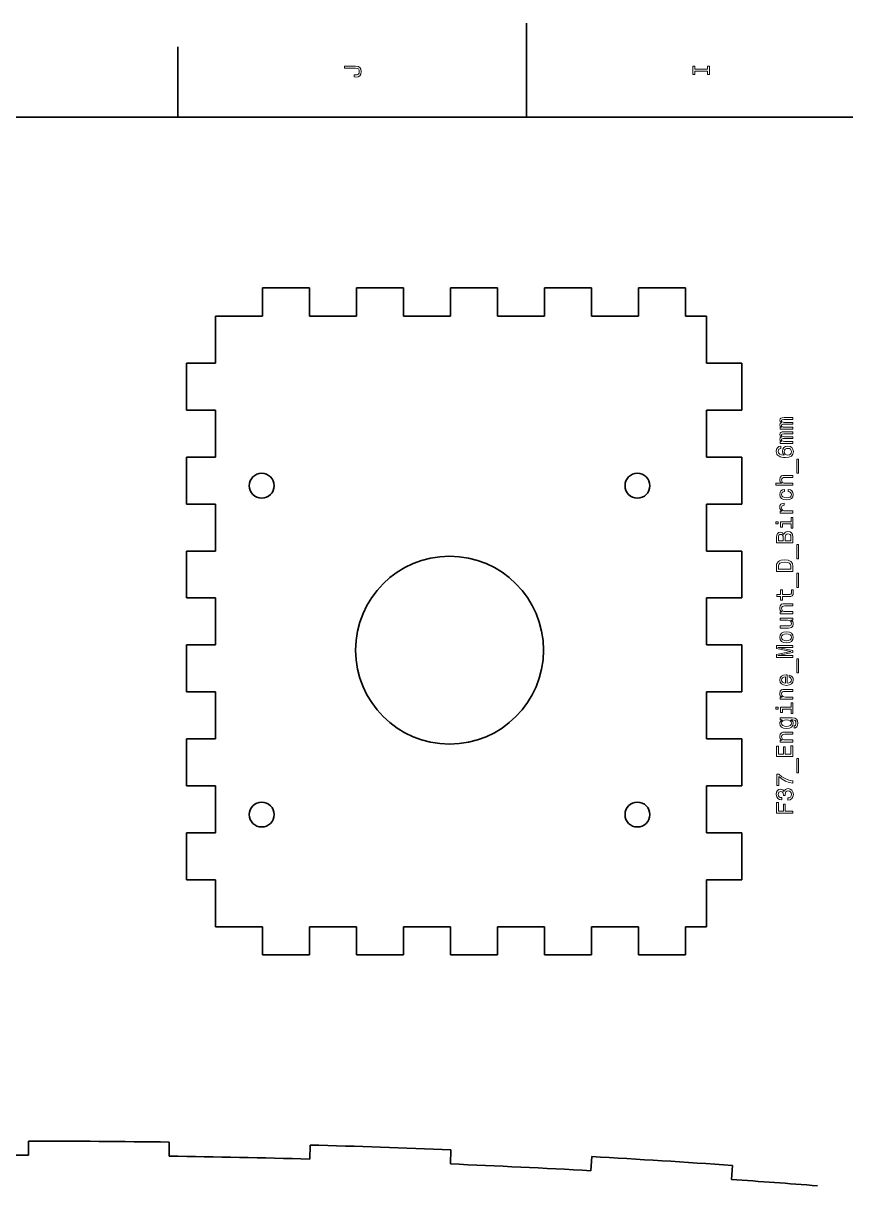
# Model space of a CAD drawing. Extents: x 0 to 1400, y 0 to 600.
# Drawn here: x 592.9 to 768, y 352.5 to 600 of the extents above; entities that cross this region are included whole.
import ezdxf

# ---------------------------------------------------------------- set-up
doc = ezdxf.new("R2010")
doc.units = 0

msp = doc.modelspace()

# ---------------------------------------------------------------- linework, layer by layer
at = {"color": 7, "lineweight": 35}
for p, q in [((700, 580), (700, 600)), ((625.799988, 580), (625.799988, 595)), ((1380, 580), (20, 580)), ((653.827087, 543.649963), (643.827087, 543.649963)), ((643.827087, 543.649963), (643.827087, 537.649963)), ((653.827087, 537.649963), (653.827087, 543.649963)), ((673.827087, 543.649963), (663.827087, 543.649963)), ((663.827087, 543.649963), (663.827087, 537.649963)), ((673.827087, 537.649963), (673.827087, 543.649963)), ((693.827087, 543.649963), (683.827087, 543.649963)), ((683.827087, 543.649963), (683.827087, 537.649963)), ((693.827087, 537.649963), (693.827087, 543.649963)), ((713.827087, 543.649963), (703.827087, 543.649963)), ((703.827087, 543.649963), (703.827087, 537.649963)), ((713.827087, 537.649963), (713.827087, 543.649963)), ((733.827087, 543.649963), (723.827087, 543.649963)), ((723.827087, 543.649963), (723.827087, 537.649963)), ((733.827087, 537.649963), (733.827087, 543.649963)), ((643.827087, 537.649963), (633.827087, 537.649963)), ((633.827087, 527.649963), (633.827087, 537.649963)), ((663.827087, 537.649963), (653.827087, 537.649963)), ((683.827087, 537.649963), (673.827087, 537.649963)), ((703.827087, 537.649963), (693.827087, 537.649963)), ((723.827087, 537.649963), (713.827087, 537.649963)), ((738.327087, 537.649963), (733.827087, 537.649963)), ((738.327087, 527.649963), (738.327087, 537.649963)), ((627.627075, 527.649963), (633.827087, 527.649963)), ((627.627075, 517.649963), (627.627075, 527.649963)), ((745.827087, 527.649963), (738.327087, 527.649963)), ((745.827087, 517.649963), (745.827087, 527.649963)), ((633.827087, 517.649963), (627.627075, 517.649963)), ((633.827087, 507.649963), (633.827087, 517.649963)), ((738.327087, 507.649963), (738.327087, 517.649963)), ((738.327087, 517.649963), (745.827087, 517.649963)), ((627.627075, 507.649963), (633.827087, 507.649963)), ((627.627075, 497.649963), (627.627075, 507.649963)), ((745.827087, 507.649963), (738.327087, 507.649963)), ((745.827087, 497.649963), (745.827087, 507.649963)), ((633.827087, 497.649963), (627.627075, 497.649963)), ((633.827087, 487.649963), (633.827087, 497.649963)), ((738.327087, 487.649963), (738.327087, 497.649963)), ((738.327087, 497.649963), (745.827087, 497.649963)), ((627.627075, 487.649963), (633.827087, 487.649963)), ((627.627075, 477.649963), (627.627075, 487.649963)), ((745.827087, 487.649963), (738.327087, 487.649963)), ((745.827087, 477.649963), (745.827087, 487.649963)), ((633.827087, 477.649963), (627.627075, 477.649963)), ((633.827087, 467.649963), (633.827087, 477.649963)), ((738.327087, 467.649963), (738.327087, 477.649963)), ((745.827087, 477.649963), (738.327087, 477.649963)), ((633.827087, 467.649963), (627.627075, 467.649963)), ((627.627075, 467.649963), (627.627075, 457.649963)), ((738.327087, 467.649963), (745.827087, 467.649963)), ((745.827087, 467.649963), (745.827087, 457.649963)), ((627.627075, 457.649963), (633.827087, 457.649963)), ((633.827087, 457.649963), (633.827087, 447.649963)), ((738.327087, 457.649963), (738.327087, 447.649963)), ((745.827087, 457.649963), (738.327087, 457.649963)), ((633.827087, 447.649963), (627.627075, 447.649963)), ((627.627075, 447.649963), (627.627075, 437.649963)), ((738.327087, 447.649963), (745.827087, 447.649963)), ((745.827087, 447.649963), (745.827087, 437.649963)), ((627.627075, 437.649963), (633.827087, 437.649963)), ((633.827087, 437.649963), (633.827087, 427.649963)), ((738.327087, 437.649963), (738.327087, 427.649963)), ((745.827087, 437.649963), (738.327087, 437.649963)), ((633.827087, 427.649963), (627.627075, 427.649963)), ((627.627075, 427.649963), (627.627075, 417.649963)), ((738.327087, 427.649963), (745.827087, 427.649963)), ((745.827087, 427.649963), (745.827087, 417.649963)), ((627.627075, 417.649963), (633.827087, 417.649963)), ((633.827087, 417.649963), (633.827087, 407.649963)), ((738.327087, 417.649963), (738.327087, 407.649963)), ((745.827087, 417.649963), (738.327087, 417.649963)), ((643.827087, 407.649963), (633.827087, 407.649963)), ((643.827087, 401.649963), (643.827087, 407.649963)), ((653.827087, 407.649963), (653.827087, 401.649963)), ((663.827087, 407.649963), (653.827087, 407.649963)), ((663.827087, 401.649963), (663.827087, 407.649963)), ((673.827087, 407.649963), (673.827087, 401.649963)), ((683.827087, 407.649963), (673.827087, 407.649963)), ((683.827087, 401.649963), (683.827087, 407.649963)), ((693.827087, 407.649963), (693.827087, 401.649963)), ((703.827087, 407.649963), (693.827087, 407.649963)), ((703.827087, 401.649963), (703.827087, 407.649963)), ((713.827087, 407.649963), (713.827087, 401.649963)), ((723.827087, 407.649963), (713.827087, 407.649963)), ((723.827087, 401.649963), (723.827087, 407.649963)), ((733.827087, 407.649963), (733.827087, 401.649963)), ((738.327087, 407.649963), (733.827087, 407.649963)), ((653.827087, 401.649963), (643.827087, 401.649963)), ((673.827087, 401.649963), (663.827087, 401.649963)), ((693.827087, 401.649963), (683.827087, 401.649963)), ((713.827087, 401.649963), (703.827087, 401.649963)), ((733.827087, 401.649963), (723.827087, 401.649963)), ((593.951111, 359.027924), (593.951111, 362.027924)), ((623.950378, 361.821228), (623.909058, 358.821533)), ((563.951111, 359.027924), (593.951111, 359.027924)), ((653.94397, 361.201263), (653.861328, 358.202393)), ((683.926208, 360.168091), (683.802246, 357.170654)), ((713.891296, 358.721924), (713.726074, 355.72644)), ((743.833679, 356.863007), (743.627136, 353.870117))]:
    msp.add_line(p, q, dxfattribs=at)
at = {"color": 7, "lineweight": 13}
for points in [[(663.573303, 590.403442), (663.946472, 590.368164), (664.203674, 590.262268), (664.360046, 590.04541), (664.405396, 589.712524), (664.360046, 589.384705), (664.213745, 589.167847), (663.956543, 589.041809), (663.583374, 589.00647), (663.331177, 589.016602), (663.331177, 588.562683), (663.588379, 588.552612), (664.148193, 588.613098), (664.536499, 588.819885), (664.753418, 589.177979), (664.829041, 589.70752), (664.753418, 590.231995), (664.536499, 590.590088), (664.153259, 590.796814), (663.593445, 590.862427), (661.233215, 590.862427), (661.233215, 590.403442)], [(738.509521, 589.768005), (738.509521, 589.122498), (738.933167, 589.122498), (738.933167, 590.877502), (738.509521, 590.877502), (738.509521, 590.231995), (735.856812, 590.231995), (735.856812, 590.877502), (735.433167, 590.877502), (735.433167, 589.122498), (735.856812, 589.122498), (735.856812, 589.768005)], [(756.717346, 513.601196), (756.717346, 514.009644), (754.906799, 514.009644), (754.634521, 514.034912), (754.437805, 514.110535), (754.321838, 514.226562), (754.276428, 514.377808), (754.316772, 514.49884), (754.417664, 514.57959), (754.589111, 514.619873), (754.81604, 514.63501), (756.717346, 514.63501), (756.717346, 515.018311), (754.906799, 515.018311), (754.639526, 515.043518), (754.442871, 515.119202), (754.321838, 515.240234), (754.276428, 515.391541), (754.316772, 515.512573), (754.417664, 515.593262), (754.81604, 515.643677), (756.717346, 515.643677), (756.717346, 516.052185), (754.846313, 516.052185), (754.458008, 516.026978), (754.1604, 515.946289), (753.978882, 515.784912), (753.91333, 515.522644), (754.01416, 515.215027), (754.306702, 514.977966), (754.019226, 514.791382), (753.91333, 514.478699), (754.01416, 514.191223), (754.29657, 513.994568), (754.009155, 513.994568), (754.009155, 513.601196)], [(756.717346, 510.565155), (756.717346, 510.973633), (754.906799, 510.973633), (754.634521, 510.998871), (754.437805, 511.074524), (754.321838, 511.190491), (754.276428, 511.341797), (754.316772, 511.46283), (754.417664, 511.543518), (754.589111, 511.583862), (754.81604, 511.598999), (756.717346, 511.598999), (756.717346, 511.9823), (754.906799, 511.9823), (754.639526, 512.007507), (754.442871, 512.08313), (754.321838, 512.204224), (754.276428, 512.355469), (754.316772, 512.476501), (754.417664, 512.557251), (754.81604, 512.607666), (756.717346, 512.607666), (756.717346, 513.016174), (754.846313, 513.016174), (754.458008, 512.990967), (754.1604, 512.910278), (753.978882, 512.74884), (753.91333, 512.486633), (754.01416, 512.178955), (754.306702, 511.941956), (754.019226, 511.755341), (753.91333, 511.442657), (754.01416, 511.155212), (754.29657, 510.958527), (754.009155, 510.958527), (754.009155, 510.565155)], [(754.1604, 509.959961), (753.751953, 509.864136), (753.449341, 509.642212), (753.25769, 509.299286), (753.192139, 508.855469), (753.227417, 508.557922), (753.323242, 508.30072), (753.479614, 508.073792), (753.701477, 507.882141), (753.978882, 507.730835), (754.316772, 507.619904), (754.71521, 507.549286), (755.164062, 507.529114), (755.880188, 507.609802), (756.399597, 507.856934), (756.71228, 508.255341), (756.818237, 508.800018), (756.727417, 509.289215), (756.490417, 509.662415), (756.117188, 509.90448), (755.643127, 509.990204), (755.164062, 509.90448), (754.795898, 509.672485), (754.563904, 509.314423), (754.483215, 508.870605), (754.584045, 508.39151), (754.871521, 508.033447), (754.316772, 508.1091), (753.918335, 508.270477), (753.681335, 508.517578), (753.600647, 508.860535), (753.640991, 509.112701), (753.746887, 509.304321), (753.923401, 509.43042), (754.1604, 509.495972)], [(755.648193, 509.501038), (755.965881, 509.445557), (756.208008, 509.304321), (756.369385, 509.077393), (756.4198, 508.794983), (756.369385, 508.497437), (756.213013, 508.270477), (755.970947, 508.124207), (755.653198, 508.078827), (755.340515, 508.129272), (755.103516, 508.270477), (754.952209, 508.502472), (754.896729, 508.815125), (754.952209, 509.087463), (755.09845, 509.304321), (755.33551, 509.445557)], [(757.554504, 504.195557), (757.907532, 504.195557), (757.907532, 507.231567), (757.554504, 507.231567)], [(756.717346, 501.633575), (756.717346, 502.077393), (755.153931, 502.077393), (754.795898, 502.122772), (754.53363, 502.269043), (754.372253, 502.495972), (754.311707, 502.798553), (754.362183, 503.040649), (754.498352, 503.191925), (754.725281, 503.267578), (755.027893, 503.292786), (756.717346, 503.292786), (756.717346, 503.736603), (754.937073, 503.736603), (754.579041, 503.716431), (754.281494, 503.625671), (754.009155, 503.328094), (753.91333, 502.864136), (753.948608, 502.611969), (754.044434, 502.395111), (754.19574, 502.213562), (754.402527, 502.077393), (753.096313, 502.077393), (753.096313, 501.633575)], [(754.906799, 500.322327), (754.906799, 500.761108), (754.503357, 500.670319), (754.185669, 500.453461), (753.988953, 500.11557), (753.91333, 499.676819), (754.01416, 499.192657), (754.29657, 498.824493), (754.755554, 498.592499), (755.370789, 498.51181), (755.981018, 498.587463), (756.434937, 498.814423), (756.717346, 499.172485), (756.813171, 499.661682), (756.737549, 500.095398), (756.525696, 500.433289), (756.192871, 500.665283), (755.749023, 500.766144), (755.749023, 500.342499), (756.031494, 500.266846), (756.243286, 500.125641), (756.37439, 499.92392), (756.414734, 499.676819), (756.349182, 499.369171), (756.147461, 499.147278), (755.819641, 499.011108), (755.355652, 498.965698), (754.901794, 499.011108), (754.573975, 499.152313), (754.372253, 499.379242), (754.301636, 499.676819), (754.347046, 499.939056), (754.463013, 500.135742), (754.654663, 500.266846)], [(756.717346, 495.727966), (756.717346, 496.171753), (755.169067, 496.171753), (754.795898, 496.217163), (754.528564, 496.353333), (754.367188, 496.575226), (754.311707, 496.872772), (754.347046, 497.094666), (754.447876, 497.261108), (754.619385, 497.361969), (754.851379, 497.397278), (754.851379, 497.84613), (754.442871, 497.785583), (754.15033, 497.619171), (753.973816, 497.341797), (753.91333, 496.963562), (753.953674, 496.70636), (754.054504, 496.484436), (754.226013, 496.28775), (754.458008, 496.131409), (754.009155, 496.131409), (754.009155, 495.727966)], [(753.096313, 493.897278), (753.096313, 493.428253), (753.600647, 493.428253), (753.600647, 493.897278)], [(756.344177, 493.882141), (754.099915, 493.882141), (754.099915, 492.742371), (754.478149, 492.742371), (754.478149, 493.438324), (756.344177, 493.438324), (756.344177, 492.530548), (756.717346, 492.530548), (756.717346, 494.799988), (756.344177, 494.799988)], [(754.826111, 491.163849), (754.53363, 491.516876), (754.336914, 491.607635), (754.094849, 491.637909), (753.716614, 491.572327), (753.444275, 491.375641), (753.277893, 491.057922), (753.217346, 490.614136), (753.217346, 489.368439), (756.717346, 489.368439), (756.717346, 490.684723), (756.646729, 491.153748), (756.439941, 491.50174), (756.112183, 491.718597), (755.668335, 491.79425), (755.370789, 491.74884), (755.123657, 491.627808), (754.942139, 491.431122)], [(754.6698, 490.518311), (754.6698, 489.832428), (753.635925, 489.832428), (753.635925, 490.558655), (753.666199, 490.830994), (753.756958, 491.022644), (753.91333, 491.138611), (754.145325, 491.178955), (754.377258, 491.133575), (754.538696, 491.012543), (754.639526, 490.805756)], [(756.298767, 490.629272), (756.298767, 489.832428), (755.093445, 489.832428), (755.093445, 490.583862), (755.128723, 490.901581), (755.234619, 491.12854), (755.416199, 491.264709), (755.678467, 491.310089), (755.955811, 491.264709), (756.147461, 491.138611), (756.263428, 490.926819)], [(757.554504, 485.979401), (757.907532, 485.979401), (757.907532, 489.015411), (757.554504, 489.015411)], [(753.217346, 484.45636), (753.217346, 483.291351), (756.717346, 483.291351), (756.717346, 484.45636), (756.606384, 485.006042), (756.268494, 485.414551), (755.718811, 485.666718), (754.967346, 485.757507), (754.200806, 485.676819), (753.898193, 485.575928), (753.656128, 485.434723), (753.328308, 485.026245), (753.24762, 484.758942)], [(753.635925, 484.421051), (753.711609, 484.804321), (753.943542, 485.066589), (754.357117, 485.2229), (754.967346, 485.273346), (755.557434, 485.217865), (755.970947, 485.061523), (756.218079, 484.79425), (756.298767, 484.421051), (756.298767, 483.760376), (753.635925, 483.760376)], [(757.554504, 479.907349), (757.907532, 479.907349), (757.907532, 482.94339), (757.554504, 482.94339)], [(754.478149, 477.940491), (755.834778, 477.940491), (756.27356, 477.970764), (756.576111, 478.111969), (756.752625, 478.394379), (756.813171, 478.873505), (756.787964, 479.39798), (756.404663, 479.39798), (756.434937, 479.014709), (756.394592, 478.666718), (756.268494, 478.480133), (756.056702, 478.399445), (755.759155, 478.384308), (754.478149, 478.384308), (754.478149, 479.39798), (754.099915, 479.39798), (754.099915, 478.384308), (753.308105, 478.384308), (753.308105, 477.940491), (754.099915, 477.940491), (754.099915, 477.17392), (754.478149, 477.17392)], [(756.717346, 474.309387), (756.717346, 474.753174), (755.153931, 474.753174), (754.795898, 474.798584), (754.53363, 474.944824), (754.372253, 475.171753), (754.311707, 475.474365), (754.362183, 475.716431), (754.498352, 475.867737), (754.725281, 475.94339), (755.027893, 475.968597), (756.717346, 475.968597), (756.717346, 476.412415), (754.937073, 476.412415), (754.579041, 476.392212), (754.281494, 476.301453), (754.009155, 476.003906), (753.91333, 475.539917), (753.948608, 475.282715), (754.044434, 475.065857), (754.205811, 474.879272), (754.422668, 474.733002), (754.009155, 474.733002), (754.009155, 474.309387)], [(754.009155, 473.361237), (754.009155, 472.91745), (755.57251, 472.91745), (755.935669, 472.867004), (756.197876, 472.720764), (756.359253, 472.493805), (756.409729, 472.196259), (756.369385, 471.959229), (756.248352, 471.807922), (756.041565, 471.722198), (755.749023, 471.702026), (754.009155, 471.702026), (754.009155, 471.25824), (755.789368, 471.25824), (756.147461, 471.273346), (756.445007, 471.369171), (756.717346, 471.661682), (756.813171, 472.130707), (756.777893, 472.382874), (756.687073, 472.599731), (756.530762, 472.786316), (756.303772, 472.937622), (756.717346, 472.937622), (756.717346, 473.361237)], [(755.365784, 468.106201), (755.981018, 468.18689), (756.434937, 468.418884), (756.717346, 468.787048), (756.813171, 469.281281), (756.717346, 469.770477), (756.439941, 470.138611), (755.986084, 470.370605), (755.365784, 470.45636), (754.750488, 470.370605), (754.291565, 470.138611), (754.01416, 469.770477), (753.91333, 469.281281), (754.01416, 468.787048), (754.29657, 468.418884), (754.750488, 468.18689)], [(755.360718, 468.560089), (754.906799, 468.605499), (754.579041, 468.746704), (754.377258, 468.973633), (754.306702, 469.281281), (754.377258, 469.583862), (754.573975, 469.810822), (754.906799, 469.952026), (755.360718, 470.002472), (755.819641, 469.952026), (756.152527, 469.810822), (756.354248, 469.583862), (756.4198, 469.281281), (756.354248, 468.973633), (756.152527, 468.746704), (755.819641, 468.605499)], [(756.717346, 464.984436), (756.717346, 465.372772), (753.5401, 465.372772), (756.717346, 466.028381), (756.717346, 466.462128), (753.5401, 467.112701), (756.717346, 467.112701), (756.717346, 467.506073), (753.217346, 467.506073), (753.217346, 466.890778), (756.303772, 466.24527), (753.217346, 465.604767), (753.217346, 464.984436)], [(757.554504, 461.691223), (757.907532, 461.691223), (757.907532, 464.727234), (757.554504, 464.727234)], [(755.491821, 459.517578), (755.491821, 461.292816), (755.285095, 461.297852), (754.705078, 461.217163), (754.271362, 460.99527), (754.009155, 460.642242), (753.91333, 460.173218), (754.01416, 459.714294), (754.29657, 459.361267), (754.755554, 459.134308), (755.360718, 459.053619), (755.981018, 459.129272), (756.434937, 459.356201), (756.717346, 459.704193), (756.813171, 460.158081), (756.74762, 460.551453), (756.576111, 460.874207), (756.303772, 461.111267), (755.940674, 461.247406), (755.940674, 460.808655), (756.142395, 460.717896), (756.293701, 460.586761), (756.414734, 460.213562), (756.359253, 459.926086), (756.182739, 459.709229), (755.895325, 459.568024), (755.506958, 459.517578)], [(755.118652, 459.517578), (754.77063, 459.573059), (754.513428, 459.709229), (754.357117, 459.916016), (754.301636, 460.188354), (754.357117, 460.455627), (754.513428, 460.662415), (754.77063, 460.788483), (755.118652, 460.833862)], [(756.717346, 456.093231), (756.717346, 456.537048), (755.153931, 456.537048), (754.795898, 456.582428), (754.53363, 456.728699), (754.372253, 456.955627), (754.311707, 457.25824), (754.362183, 457.500305), (754.498352, 457.651611), (754.725281, 457.727234), (755.027893, 457.752472), (756.717346, 457.752472), (756.717346, 458.196259), (754.937073, 458.196259), (754.579041, 458.176086), (754.281494, 458.085327), (754.009155, 457.787781), (753.91333, 457.323792), (753.948608, 457.066589), (754.044434, 456.849731), (754.205811, 456.663116), (754.422668, 456.516876), (754.009155, 456.516876), (754.009155, 456.093231)], [(753.096313, 454.428986), (753.096313, 453.959961), (753.600647, 453.959961), (753.600647, 454.428986)], [(756.344177, 454.413849), (754.099915, 454.413849), (754.099915, 453.274078), (754.478149, 453.274078), (754.478149, 453.970032), (756.344177, 453.970032), (756.344177, 453.062256), (756.717346, 453.062256), (756.717346, 455.331726), (756.344177, 455.331726)], [(756.596313, 452.129272), (754.009155, 452.129272), (754.009155, 451.705627), (754.447876, 451.705627), (754.0495, 451.357666), (753.948608, 451.145844), (753.91333, 450.908813), (754.01416, 450.480133), (754.29657, 450.147278), (754.750488, 449.93042), (755.360718, 449.854767), (755.976013, 449.93042), (756.429871, 450.147278), (756.717346, 450.480133), (756.813171, 450.908813), (756.777893, 451.150879), (756.687073, 451.3526), (756.303772, 451.705627), (756.687073, 451.705627), (756.989685, 451.665283), (757.206543, 451.554321), (757.332642, 451.342529), (757.377991, 451.024811), (757.347778, 450.747437), (757.272095, 450.55072), (757.140991, 450.434753), (756.964478, 450.399445), (756.964478, 449.970764), (756.984619, 449.970764), (757.307434, 450.036316), (757.5495, 450.238068), (757.705811, 450.560822), (757.761292, 450.999573), (757.685669, 451.524078), (757.473816, 451.87207), (757.105652, 452.068756)], [(755.360718, 450.31369), (754.911865, 450.3591), (754.579041, 450.49527), (754.382324, 450.707062), (754.311707, 450.989502), (754.382324, 451.287048), (754.579041, 451.508942), (754.911865, 451.645111), (755.360718, 451.695557), (755.819641, 451.645111), (756.147461, 451.508942), (756.349182, 451.287048), (756.414734, 450.989502), (756.349182, 450.707062), (756.147461, 450.49527), (755.814636, 450.3591)], [(756.717346, 446.985168), (756.717346, 447.428986), (755.153931, 447.428986), (754.795898, 447.474365), (754.53363, 447.620605), (754.372253, 447.847565), (754.311707, 448.150146), (754.362183, 448.392242), (754.498352, 448.543518), (754.725281, 448.619171), (755.027893, 448.644409), (756.717346, 448.644409), (756.717346, 449.088196), (754.937073, 449.088196), (754.579041, 449.068024), (754.281494, 448.977234), (754.009155, 448.679688), (753.91333, 448.215729), (753.948608, 447.958527), (754.044434, 447.741669), (754.205811, 447.555054), (754.422668, 447.408813), (754.009155, 447.408813), (754.009155, 446.985168)], [(756.717346, 443.934021), (756.717346, 446.153046), (756.293701, 446.153046), (756.293701, 444.39801), (755.108582, 444.39801), (755.108582, 445.961395), (754.689941, 445.961395), (754.689941, 444.39801), (753.640991, 444.39801), (753.640991, 446.112701), (753.217346, 446.112701), (753.217346, 443.934021)], [(757.554504, 440.439056), (757.907532, 440.439056), (757.907532, 443.475098), (757.554504, 443.475098)], [(756.717346, 438.220032), (756.717346, 438.729401), (755.885193, 438.895844), (755.108582, 439.188354), (754.38739, 439.601898), (753.711609, 440.14151), (753.292969, 440.14151), (753.292969, 437.740936), (753.751953, 437.740936), (753.751953, 439.657349), (754.432739, 439.1026), (755.14386, 438.684021), (755.90033, 438.39151)], [(755.61792, 434.614136), (755.653198, 434.614136), (756.13739, 434.694824), (756.500488, 434.931854), (756.732483, 435.305054), (756.818237, 435.799286), (756.732483, 436.323792), (756.510559, 436.717163), (756.157532, 436.96933), (755.703674, 437.060089), (755.406128, 437.019745), (755.164062, 436.908813), (754.977417, 436.727234), (754.841248, 436.485168), (754.568909, 436.812988), (754.135193, 436.928986), (753.741821, 436.853333), (753.444275, 436.636475), (753.25769, 436.283447), (753.192139, 435.799286), (753.272827, 435.345398), (753.494751, 434.997406), (753.847778, 434.770477), (754.316772, 434.694824), (754.352051, 434.694824), (754.352051, 435.143677), (754.029297, 435.184021), (753.797302, 435.315155), (753.656128, 435.526947), (753.605652, 435.824524), (753.645996, 436.086761), (753.751953, 436.278412), (753.923401, 436.394409), (754.155396, 436.439789), (754.402527, 436.394409), (754.568909, 436.273346), (754.6698, 436.061554), (754.700073, 435.774078), (754.695007, 435.577393), (755.093445, 435.577393), (755.083313, 435.824524), (755.128723, 436.142242), (755.249756, 436.379272), (755.446472, 436.520477), (755.703674, 436.570923), (755.996155, 436.515442), (756.213013, 436.369171), (756.349182, 436.137177), (756.394592, 435.829559), (756.344177, 435.511841), (756.192871, 435.279846), (755.950806, 435.133575), (755.61792, 435.078125)], [(756.717346, 431.815155), (756.717346, 432.284149), (755.108582, 432.284149), (755.108582, 433.756775), (754.689941, 433.756775), (754.689941, 432.284149), (753.640991, 432.284149), (753.640991, 434.094696), (753.217346, 434.094696), (753.217346, 431.815155)]]:
    msp.add_lwpolyline(points, close=True, dxfattribs=at)
at = {"color": 7, "lineweight": 35}
for centre, radius in [((643.627075, 501.549957), 2.65), ((723.627075, 501.549957), 2.65), ((683.627075, 466.549957), 20), ((643.627075, 431.549957), 2.65), ((723.627075, 431.549957), 2.65)]:
    msp.add_circle(centre, radius, dxfattribs=at)
for radius, start, end in [(2177.326923, 89.210549, 90.000003), (2177.326923, 87.631655, 88.421102), (2174.326923, 88.421102, 89.210549), (2174.326923, 86.842208, 87.631655), (2177.326923, 86.052761, 86.842208), (2174.326923, 85.56861, 86.052761)]:
    msp.add_arc((593.951111, -1815.29895), radius, start, end, dxfattribs=at)

doc.saveas('drawing.dxf')
